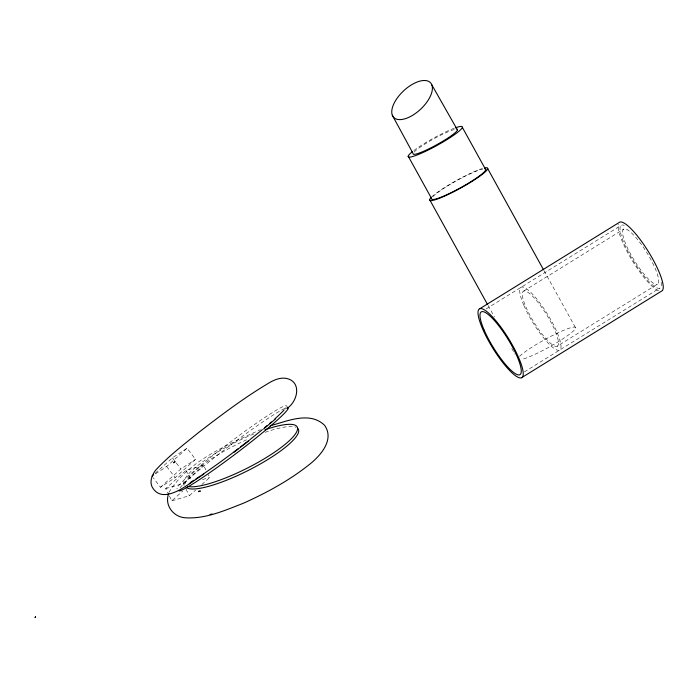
<?xml version="1.0" encoding="UTF-8"?>
<svg xmlns="http://www.w3.org/2000/svg" width="698" height="698" viewBox="0 0 698 698"><rect width="100%" height="100%" fill="white"/><g stroke="black" fill="none" stroke-linecap="round" stroke-linejoin="round"><path stroke-width="0.52" stroke-dasharray="3.49 2.62" d="M168.899 492.439C188.87 460.183 227.33 445.036 260.328 429.689M155.165 473.323L172.406 457.879L187.064 448.203L195.501 459.354L175.128 477.615L160.47 487.283L153.333 477.851M155.48 473.855L166.691 466.456L187.064 448.203M160.47 487.283L180.843 469.03L195.501 459.354M168.977 495.196L165.662 488.626L186.034 470.373L203.554 465.269L205.927 469.963M165.662 488.626L183.173 483.522L203.554 465.269M169.457 496.13L171.83 500.824L182.797 490.991M171.83 500.824L189.341 495.72L195.614 490.101M201.888 484.482L209.723 477.467L208.301 474.649M486.183 308.891L621.56 225.122M523.675 291.057L623.925 229.023M557.117 346.269A32.3 7.381 58.3 0 0 538.071 302.487A32.3 7.381 58.3 0 0 525.995 307.233A32.3 7.381 58.3 0 0 557.117 346.269L657.368 284.234A32.3 7.381 58.3 0 0 638.321 240.452A32.3 7.381 58.3 0 0 626.246 245.199A32.3 7.381 58.3 0 0 657.368 284.234M524.355 371.903L659.732 288.134M202.507 479.561L209.723 477.467M287.855 407.649L286.328 405.617A68.692 5.026 -37.1 0 0 225.393 445.83A68.692 5.026 -37.1 0 0 177.353 488.862M172.406 457.879L175.652 462.172M176.306 463.027L180.843 469.03M166.691 466.456L175.128 477.615M544.1 270.815L575.702 328.051M488.094 305.523L494.42 316.971M511.8 348.459L514.958 354.183M186.034 470.373L192.203 482.562M183.173 483.522L184.124 485.398M186.026 489.15L189.341 495.72M286.136 407.405A68.692 5.026 -37.1 0 1 284.644 409.325M185.092 483.766A63.309 14.187 -26.8 0 1 248.174 439.077M265.118 432.324A63.309 14.187 -26.8 0 1 296.039 427.289M184.403 484.447A63.309 14.187 -26.8 0 1 255.843 433.161M179.971 487.902A68.692 5.026 -37.1 0 1 232.888 443.343A68.692 5.026 -37.1 0 1 286.555 407.824M519.574 356.312A33.138 4.328 -28.9 0 1 563.016 330.59A33.138 4.328 -28.9 0 1 566.479 336.401A33.138 4.328 -28.9 0 1 521.511 359.549M431.626 196.984A33.138 4.328 -28.9 0 1 457.234 180.049A33.138 4.328 -28.9 0 1 484.56 167.965M414.141 152.042A25.294 3.298 -28.9 0 1 433.449 139.015A25.294 3.298 -28.9 0 1 455.026 129.392M432.882 196.714A30.887 4.031 -28.9 0 1 456.448 180.817A30.887 4.031 -28.9 0 1 482.798 169.073M413.844 150.532A30.887 4.031 -28.9 0 1 454.538 128.144M658.572 290.839A40.362 9.222 58.3 0 1 631.926 260.057A40.362 9.222 58.3 0 1 618.201 224.198M661.154 282.341A36.863 8.42 58.3 0 1 635.241 263.844A36.863 8.42 58.3 0 1 624.274 225.384M523.962 305.619A36.863 8.42 58.3 0 0 559.482 350.16A36.863 8.42 58.3 0 0 537.748 300.201A36.863 8.42 58.3 0 0 523.962 305.619"/><path stroke-width="1.05" d="M168.672 493.495C164.274 505.02 173.165 516.756 184.874 517.759C205.291 519.251 224.73 510.465 243.332 503.267C266.409 492.91 288.841 480.756 308.717 465.016C319.981 456.326 334.857 440.019 324.657 425.379C309.764 410.799 286.913 421.322 270.152 425.797M286.852 408.539C297.828 401.559 302.33 381.16 285.709 378.29C278.825 377.382 272.569 380.663 266.915 384.205C243.017 398.532 220.786 415.423 198.738 432.411C183.836 444.495 168.445 456.23 155.418 470.408C152.234 475.076 149.564 480.922 151.92 486.541C160.531 503.127 180.669 490.013 191.016 482.623M189.664 483.452L189.341 483.749L203.711 474.143M152.033 476.132L153.595 474.727M263.512 429.052L275.597 418.852M233.874 452.321L249.282 440.464M479.753 308.76L619.745 222.13A40.362 9.222 58.3 0 1 649.358 253.2A40.362 9.222 58.3 0 1 661.538 291.127L521.546 377.749A40.362 9.222 58.3 0 1 482.65 328.976A40.362 9.222 58.3 0 1 497.744 323.034A40.362 9.222 58.3 0 1 521.546 377.749M210.002 514.557L211.991 513.937M431.861 84.929A25.294 12.52 -43.2 0 1 406.253 118.372A25.294 12.52 -43.2 0 1 398.104 96.891A25.294 12.52 -43.2 0 1 431.861 84.929L457.46 129.976M487.754 168.733L543.576 269.856M462.355 127.376L485.773 169.788M408.208 156.169L431.617 198.581A30.887 4.031 -28.9 0 0 460.942 187.544A30.887 4.031 -28.9 0 0 485.189 168.907M429.636 199.628L487.57 304.572M392.285 115.196L413.103 153.56A25.294 3.298 -28.9 0 0 437.123 144.53A25.294 3.298 -28.9 0 0 456.981 129.261M297.531 428.179A63.309 14.187 -26.8 0 1 253.269 467.835A63.309 14.187 -26.8 0 1 186.148 487.379M265.039 429.741A63.309 14.187 -26.8 0 1 279.226 448.91A63.309 14.187 -26.8 0 1 187.509 486.375M283.946 410.119A68.692 5.026 -37.1 0 1 274.925 418.809M271.304 422.002A68.692 5.026 -37.1 0 1 269.725 423.363M267.255 425.475A68.692 5.026 -37.1 0 1 264.673 427.647M262.335 429.593A68.692 5.026 -37.1 0 1 249.814 439.696M248.209 440.97A68.692 5.026 -37.1 0 1 240.784 446.737M238.288 448.648A68.692 5.026 -37.1 0 1 202.036 474.884M200.335 476.036A68.692 5.026 -37.1 0 1 195.876 478.976M193.939 480.224A68.692 5.026 -37.1 0 1 190.327 482.501M287.855 407.649A68.692 5.026 -37.1 0 1 239.824 450.672A68.692 5.026 -37.1 0 1 178.889 490.886M484.56 167.965A33.138 4.328 -28.9 0 1 461.099 187.797A33.138 4.328 -28.9 0 1 430.989 197.639M455.349 127.847A30.887 4.031 -28.9 0 1 455.192 134.147A30.887 4.031 -28.9 0 1 418.687 154.363A30.887 4.031 -28.9 0 1 412.483 151.588M198.729 491.348L198.407 491.654L200.405 491.034L198.729 491.348M173.811 462.504L173.488 462.791L175.163 461.675L173.811 462.504M35.502 616.788L35.101 617.407L35.502 616.788M484.211 330.215A36.863 8.42 58.3 0 0 519.731 374.756A36.863 8.42 58.3 0 0 497.997 324.797A36.863 8.42 58.3 0 0 484.211 330.215"/></g></svg>
